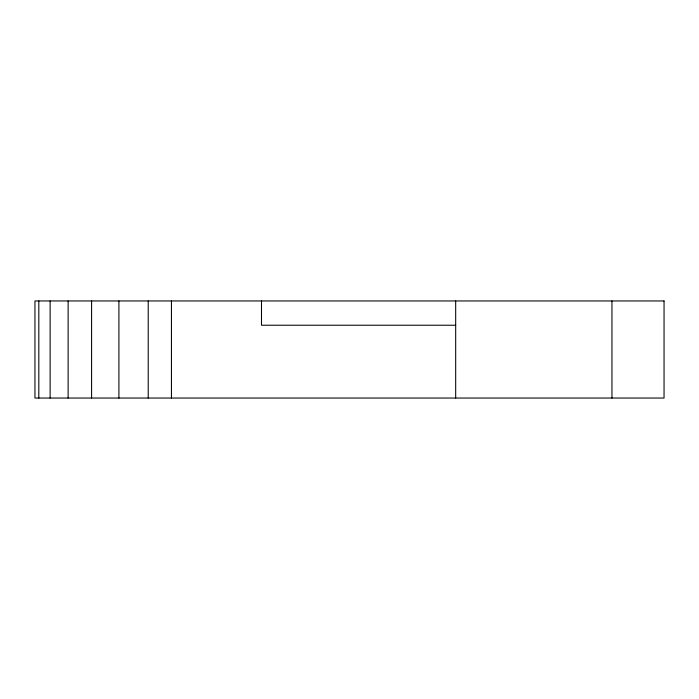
<?xml version="1.0" encoding="UTF-8"?>
<svg xmlns="http://www.w3.org/2000/svg" width="699" height="699" viewBox="0 0 699 699"><rect width="100%" height="100%" fill="white"/><g stroke="black" fill="none" stroke-linecap="round" stroke-linejoin="round"><path stroke-width="1.05" d="M455.678 325.227L261.496 325.227L261.496 300.954M611.957 300.954L611.957 398.046M455.678 300.954L455.678 398.046M171.438 300.954L171.438 398.046M148.223 300.954L148.223 398.046M118.909 300.954L118.909 398.046M91.586 300.954L91.586 398.046M68.126 300.954L68.126 398.046M50.127 300.954L50.127 398.046M38.812 300.954L38.812 398.046M664.05 300.954L34.95 300.954L34.95 398.046L664.05 398.046L664.05 300.954"/></g></svg>
